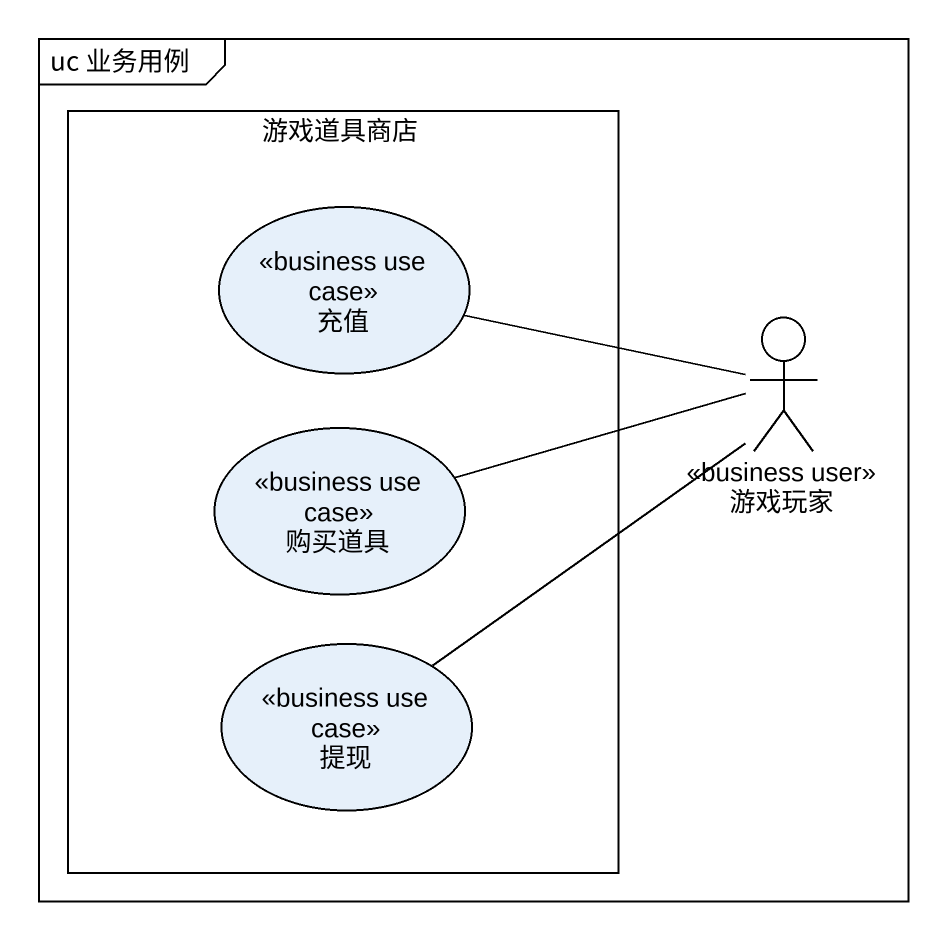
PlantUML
@startuml
mainframe uc 业务用例
rectangle 游戏道具商店 {
  usecase 充值 <<business use case>>
  usecase 购买道具 <<business use case>>
  usecase 提现 <<business use case>>
}
actor 游戏玩家 <<business user>>
游戏玩家 -left- 充值
游戏玩家 -left- 购买道具
游戏玩家 -- 提现
@enduml
